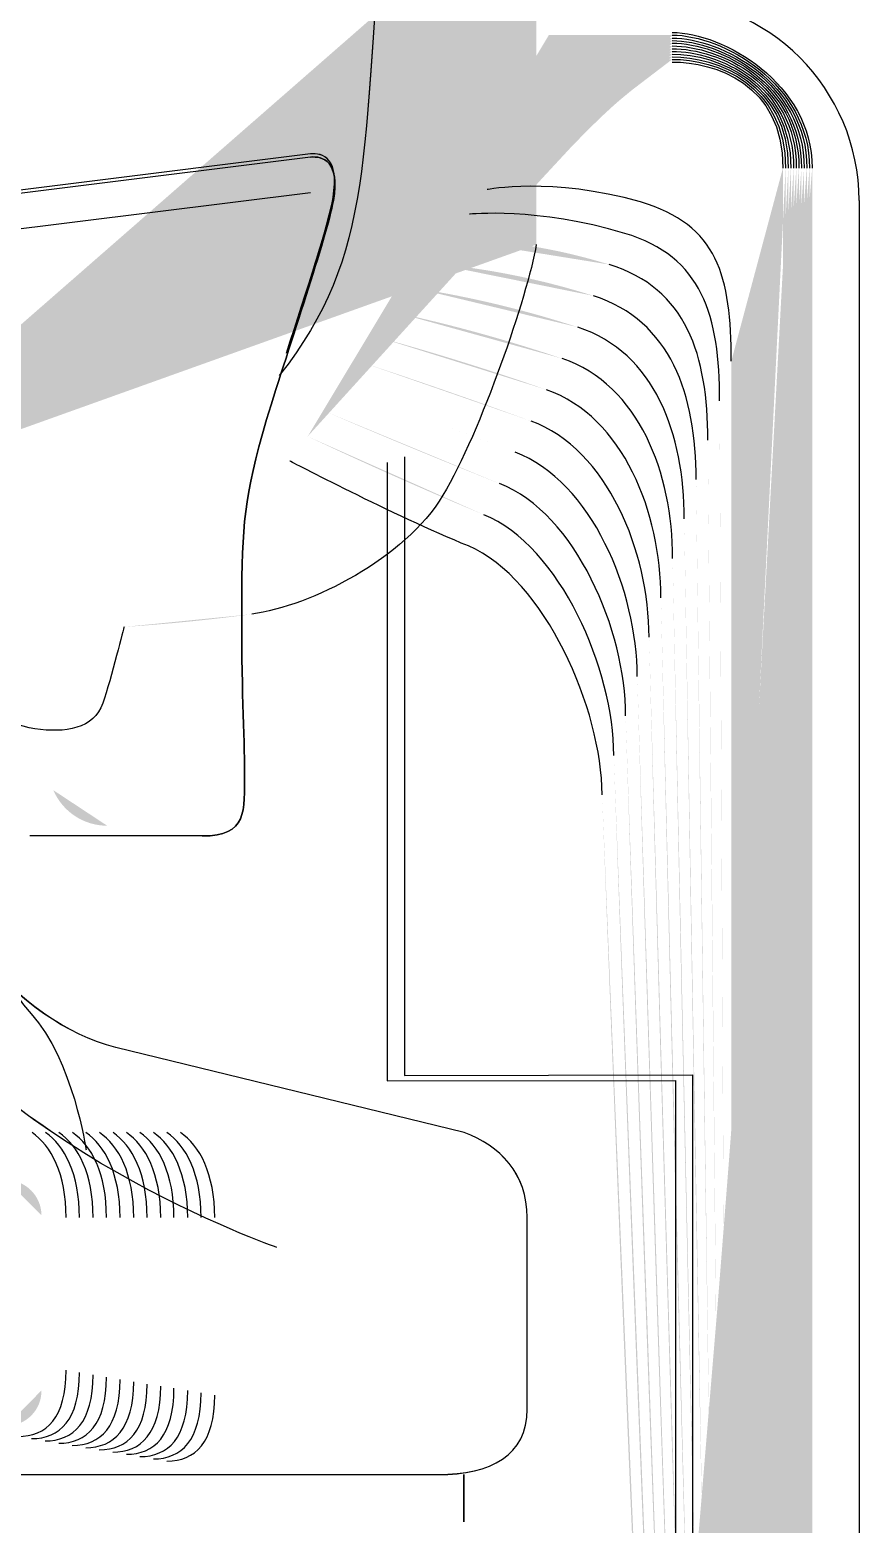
# Model space of a CAD drawing. Header units: millimetres. Extents: x 1111 to 1333, y -447 to -319.
# Drawn here: x 1281.7675 to 1281.955, y -441.5402 to -441.2025 of the extents above; entities that cross this region are included whole.
import ezdxf

# ---------------------------------------------------------------- set-up
doc = ezdxf.new("R2010")
doc.units = ezdxf.units.MM

# ---------------------------------------------------------------- blocks, each defined once
blk = doc.blocks.new('scanne')
at = {"transparency": 33554559}
h = blk.add_hatch(color=256, dxfattribs=at)
h.paths.add_polyline_path([(2.31425373108118, 1.293485652926165, 0.0169123024721278), (2.343130353614697, 1.296359629576272)], flags=0)
h.paths.add_polyline_path([(2.305677419807806, 1.175333279526512), (2.304080766113429, 1.175333279526512)], flags=0)
h.paths.add_polyline_path([(2.245095816767616, 1.321769232658652), (2.375428376922855, 1.435587831744214), (2.407452688168405, 1.435587831744214), (2.407452688168405, 1.379887427141738)], flags=0)
h = blk.add_hatch(color=256, dxfattribs=at)
h.paths.add_polyline_path([(2.355771289008089, 1.336540560267394, 0.0117011608511153), (2.395596394018639, 1.318840513595887)], flags=0)
h.paths.add_polyline_path([(2.355771289008089, 1.336540560267394), (2.410285608009644, 1.427230490119882), (2.438204238326079, 1.427230490119882)], flags=0)
h.paths.add_polyline_path([(2.469224938677825, 1.397167781984762), (2.469224938677825, 0.9855504595204821), (2.435923304476318, 0.9855504595204821)], flags=0)
h.paths.add_polyline_path([(2.424974821999285, 1.264463050625636, 0.0020246642637524), (2.435923304476318, 0.9855504595213916)], flags=0)
h = blk.add_hatch(color=256, dxfattribs=at)
h.paths.add_polyline_path([(2.359858722466242, 1.342124286330999, 0.0066353954649147), (2.399136403353395, 1.325884037323248)], flags=0)
h.paths.add_polyline_path([(2.359858722466242, 1.342124286330772), (2.410312979215405, 1.426564457435915), (2.438185990855117, 1.426564457435915)], flags=0)
h.paths.add_polyline_path([(2.468613648405835, 1.397186029455497), (2.468613648405835, 1.000212302304362), (2.437456092023012, 1.000212302304362)], flags=0)
h.paths.add_polyline_path([(2.427648076471314, 1.273376940108619, 0.0018961156850547), (2.437456092023921, 1.000212302304362)], flags=0)
h = blk.add_hatch(color=256, dxfattribs=at)
h.paths.add_polyline_path([(2.363854918576862, 1.347744507333572, 9.01962248142e-05), (2.402676412693608, 1.332964055989577)], flags=0)
h.paths.add_polyline_path([(2.363854918570496, 1.347744507335846), (2.410294731744897, 1.425980538370595), (2.43816774338461, 1.425980538370595)], flags=0)
h.paths.add_polyline_path([(2.468002358134299, 1.397195153190978), (2.468002358134299, 1.014865021352989), (2.439034498247337, 1.014865021352989)], flags=0)
h.paths.add_polyline_path([(2.430275712265256, 1.282281705857258, 0.0017674472176443), (2.439034498247337, 1.014865021352079)], flags=0)
h = blk.add_hatch(color=256, dxfattribs=at)
h.paths.add_polyline_path([(2.406262040699175, 1.340012141586157, 0.0079069406303886), (2.367987970705371, 1.353287176589674)], flags=0)
h.paths.add_polyline_path([(2.367987970705371, 1.353287176589674), (2.410276484273936, 1.425410304908155), (2.438195114590371, 1.425410304908155)], flags=0)
h.paths.add_polyline_path([(2.467391067863218, 1.397172343852389), (2.467391067863218, 1.029531426004723), (2.440612904470754, 1.029531426004723)], flags=0)
h.paths.add_polyline_path([(2.43294896673683, 1.291154538531827, 0.0016124653771653), (2.440612904470754, 1.029531426003813)], flags=0)
h = blk.add_hatch(color=256, dxfattribs=at)
h.paths.add_polyline_path([(2.410294731744897, 1.427832656656164), (2.43816774338461, 1.427832656656164)], flags=0)
h.paths.add_polyline_path([(2.469827105214108, 1.397176905720243), (2.469827105214108, 0.9708247505886902), (2.434335774517649, 0.9708247505886902)], flags=0)
h.paths.add_polyline_path([(2.422338062470089, 1.255576532348186, 0.0021279036244079), (2.434335774517649, 0.9708247505877808)], flags=0)
h = blk.add_hatch(color=256, dxfattribs=at)
h.paths.add_polyline_path([(2.409756431356299, 1.34709216025476, 0.0168274337675411), (2.372029785486802, 1.358861778917798)], flags=0)
h.paths.add_polyline_path([(2.372029785486802, 1.358861778917798), (2.410303855479696, 1.424780767165657), (2.438176867119409, 1.424780767165657)], flags=0)
h.paths.add_polyline_path([(2.466825396268404, 1.39718146758787), (2.466825396268404, 1.04418414505335), (2.442191310695079, 1.04418414505335)], flags=0)
h.paths.add_polyline_path([(2.435622221208859, 1.300059304280239, 0.0014453934944088), (2.442191310695079, 1.044184145054259)], flags=0)
h = blk.add_hatch(color=256, dxfattribs=at)
h.paths.add_polyline_path([(2.413319250029189, 1.354131122114267, 0.0277174394342847), (2.376094409606821, 1.36444094311355)], flags=0)
h.paths.add_polyline_path([(2.376094409606821, 1.364440943113322), (2.410308417347323, 1.424155791290786), (2.438181428987036, 1.424155791290786)], flags=0)
h.paths.add_polyline_path([(2.466236915335457, 1.397195153190978), (2.466236915335457, 1.058887044646553), (2.443746907580361, 1.058887044646553)], flags=0)
h.paths.add_polyline_path([(2.43827266634139, 1.308968631896505, 0.0012613645155645), (2.443746907580361, 1.058887044646326)], flags=0)
h = blk.add_hatch(color=256, dxfattribs=at)
h.paths.add_polyline_path([(2.416859259363491, 1.361220264518124, 0.0398906446787946), (2.380181843064974, 1.370024669176928)], flags=0)
h.paths.add_polyline_path([(2.380181843064974, 1.3700246691767), (2.410290169877271, 1.423535377283769), (2.438163181516983, 1.423535377283769)], flags=0)
h.paths.add_polyline_path([(2.465625625063466, 1.397167781984762), (2.465625625063466, 1.073548887430661), (2.445279695127055, 1.073548887430661)], flags=0)
h.paths.add_polyline_path([(2.440900302136242, 1.317882521379715, 0.0010599977887908), (2.445279695127055, 1.073548887432025)], flags=0)
h = blk.add_hatch(color=256, dxfattribs=at)
h.paths.add_polyline_path([(2.420399268697337, 1.368304845054353, 0.054342496209484), (2.38422365784595, 1.375603833372451)], flags=0)
h.paths.add_polyline_path([(2.38422365784595, 1.375603833372451), (2.410317541083031, 1.422956020086076), (2.438190552722744, 1.422956020086076)], flags=0)
h.paths.add_polyline_path([(2.465014334791931, 1.39718146758787), (2.465014334791931, 1.088160549669964), (2.446858101350471, 1.088160549669964)], flags=0)
h.paths.add_polyline_path([(2.443573556608271, 1.326791848993707, 0.0008336980382864), (2.446858101351381, 1.088160549671101)], flags=0)
h = blk.add_hatch(color=256, dxfattribs=at)
h.paths.add_polyline_path([(2.423916468693505, 1.375384863722956, 0.0714847894776829), (2.388242663288792, 1.381132817023399)], flags=0)
h.paths.add_polyline_path([(2.388242663288792, 1.381132817023399), (2.410276484273936, 1.422326482343578), (2.438195114590371, 1.422326482343578)], flags=0)
h.paths.add_polyline_path([(2.464425853858983, 1.397190591323123), (2.464425853858983, 1.102904506072491), (2.448413698235754, 1.102904506072491)], flags=0)
h.paths.add_polyline_path([(2.446224001740802, 1.335696614744165, 0.0005855971401433), (2.448413698235754, 1.102904506072263)], flags=0)
h = blk.add_hatch(color=256, dxfattribs=at)
h.paths.add_polyline_path([(2.392330096746491, 1.386762161763726), (2.410303855479696, 1.421751687013738), (2.438176867119409, 1.421751687013738)], flags=0)
h.paths.add_polyline_path([(2.463814563587447, 1.397163220117136), (2.463814563587447, 1.117520730179649), (2.449992104460079, 1.117520730179649)], flags=0)
h.paths.add_polyline_path([(2.448897256211921, 1.344610504231013, 0.0003070332709011), (2.449992104460079, 1.117520730174419)], flags=0)
h = blk.add_hatch(color=256, dxfattribs=at)
h.paths.add_polyline_path([(2.410294731744897, 1.421144958609829), (2.43816774338461, 1.421144958609829)], flags=0)
h.paths.add_polyline_path([(2.463212397051165, 1.397195153190978), (2.463212397051165, 1.132196258566636), (2.451534015742026, 1.132196258566636), (2.451534015742026, 1.353538079313238)], flags=0)
h = blk.add_hatch(color=256, dxfattribs=at)
h.paths.add_polyline_path([(2.094298718115396, 1.331595495681995), (2.095940990486496, 1.327763526814806), (2.094298718115396, 1.331595495681995)], flags=0)
h.paths.add_polyline_path([(2.142015854244391, 1.37292601703325), (2.356378017411998, 1.39965856174831)], flags=0)
h.paths.add_polyline_path([(2.331926406545562, 1.246242951037174, 0.0017674822243384), (2.292968056399558, 1.246242951037174)], flags=0)
h = blk.add_hatch(color=256, dxfattribs=at)
h.paths.add_polyline_path([(2.103572995147032, 1.339888971158416), (2.248047345168515, 1.341485624853021)], flags=0)
h.paths.add_polyline_path([(2.268438893782104, 1.325564706584145), (2.268438893782104, 1.325564706584145), (2.298273508532247, 1.256589266978153)], flags=0)
h.paths.add_polyline_path([(2.298273508532247, 1.256589266978153, 0.2991951632102398), (2.310453695288515, 1.248560379827949)], flags=0)
h.paths.add_polyline_path([(2.310453695288515, 1.248560379828177), (2.314422520186553, 1.246325064655593)], flags=0)
h.paths.add_polyline_path([(2.314422520186553, 1.246325064655593, 0.0008195378522185), (2.292936123325262, 1.246233827301693)], flags=0)
h.paths.add_polyline_path([(2.284314193374257, 1.253532815619792), (2.254114629208061, 1.314753080137961)], flags=0)
h.paths.add_polyline_path([(2.226652185660668, 1.32734383498655), (2.098053135231339, 1.328484301911203)], flags=0)
h = blk.add_hatch(color=256, dxfattribs=at)
h.paths.add_polyline_path([(2.241254724164946, 1.263660161911047), (1.982733681673153, 1.263751399265174), (1.978582382066861, 1.187841920756682)], flags=0)
h.paths.add_polyline_path([(1.977076965726382, 1.175570496646969, 0.022479354116097), (1.976438304249086, 1.161246232072699)], flags=0)
h.paths.add_polyline_path([(1.976438304248176, 1.117862870256885, 0.0016581403587709), (1.976438304248176, 1.161246232072471)], flags=0)
h.paths.add_polyline_path([(1.984649666106406, 1.105454590116096), (2.320904934186046, 1.105454590116096)], flags=0)
h.paths.add_polyline_path([(2.33167094195528, 1.120371897491395), (2.33167094195528, 1.160060146471096)], flags=0)
h.paths.add_polyline_path([(2.323915766867003, 1.179219990806132), (2.276426724122529, 1.199064115295868)], flags=0)
h = blk.add_hatch(color=256, dxfattribs=at)
h.paths.add_polyline_path([(2.24020549459442, 1.262592684869559), (1.983372343150904, 1.262775159577586), (1.979266662221789, 1.187823673285947)], flags=0)
h.paths.add_polyline_path([(1.977806864558488, 1.175597867853184, 0.0198196559913318), (1.977122584403105, 1.161227984601964)], flags=0)
h.paths.add_polyline_path([(1.977122584403105, 1.118392046910003, 0.001681547860867), (1.977122584403105, 1.161227984601737)], flags=0)
h.paths.add_polyline_path([(1.985379564938057, 1.105983766769213), (2.317848482828367, 1.105983766769213)], flags=0)
h.paths.add_polyline_path([(2.328660109274323, 1.120901074144285), (2.328660109274323, 1.160041899000134)], flags=0)
h.paths.add_polyline_path([(2.320904934186046, 1.179247362012119), (2.27510378248985, 1.198863393117107)], flags=0)
h = blk.add_hatch(color=256, dxfattribs=at)
h.paths.add_polyline_path([(2.239142579420104, 1.261566264637394), (1.983951700348143, 1.26183997669932), (1.979937256773382, 1.187892101301486)], flags=0)
h.paths.add_polyline_path([(1.978477459110081, 1.175575058514823, 0.0199883879203202), (1.977793178955153, 1.161250793940325)], flags=0)
h.paths.add_polyline_path([(1.977793178955153, 1.118916661695266, 0.0017036189583487), (1.977793178955153, 1.161250793940098)], flags=0)
h.paths.add_polyline_path([(1.98605015948965, 1.106508381554476), (2.314778345866443, 1.106508381554476)], flags=0)
h.paths.add_polyline_path([(2.325544353635677, 1.121425688929775), (2.325544353635677, 1.160019089661773)], flags=0)
h.paths.add_polyline_path([(2.317834797225032, 1.179224552673531), (2.273812773931012, 1.19856687171682)], flags=0)
h = blk.add_hatch(color=256, dxfattribs=at)
h.paths.add_polyline_path([(2.238111597320539, 1.260457730786583), (1.984562990619679, 1.260822680202409), (1.980685403075995, 1.187832797021428)], flags=0)
h.paths.add_polyline_path([(1.979179986735061, 1.175606991588665, 0.0223102956239945), (1.978541325257765, 1.161237108337218)], flags=0)
h.paths.add_polyline_path([(1.978541325256855, 1.119404781539287, 0.0008631519427009), (1.978541325256855, 1.16123710833699)], flags=0)
h.paths.add_polyline_path([(1.986752687115995, 1.10699650139827), (2.311694523302094, 1.10699650139827)], flags=0)
h.paths.add_polyline_path([(2.322551768425682, 1.121913808773342), (2.322551768425682, 1.160051022735615)], flags=0)
h.paths.add_polyline_path([(2.314796593337405, 1.1792564857476), (2.27250807976975, 1.198325092728737)], flags=0)
h = blk.add_hatch(color=256, dxfattribs=at)
h.paths.add_polyline_path([(2.237089738955774, 1.259435872422045), (1.985183404626923, 1.259892059191997), (1.981351435759961, 1.187860168227643)], flags=0)
h.paths.add_polyline_path([(1.97989163809666, 1.175588744117703, 0.0223765094785084), (1.979252976619363, 1.161264479543433)], flags=0)
h.paths.add_polyline_path([(1.979252976619363, 1.119933958192177, 0.0008748145728898), (1.979252976619363, 1.161264479543433)], flags=0)
h.paths.add_polyline_path([(1.987464338476684, 1.107525678051388), (2.308665443150175, 1.107525678051388)], flags=0)
h.paths.add_polyline_path([(2.319477069597041, 1.12239736674951), (2.319477069597041, 1.160032775264653)], flags=0)
h.paths.add_polyline_path([(2.311767513185486, 1.179238238276866), (2.271212509342831, 1.198033133195849)], flags=0)
h = blk.add_hatch(color=256, dxfattribs=at)
h.paths.add_polyline_path([(2.236017700046659, 1.25836383351293), (1.985753638089818, 1.258911257636555), (1.982058525253933, 1.187837358889055)], flags=0)
h.paths.add_polyline_path([(1.979914447435248, 1.120504191654617, 0.0017795535466472), (1.979914447435248, 1.161241670205072)], flags=0)
h.paths.add_polyline_path([(1.988125809292569, 1.108004674159701), (2.305586182453453, 1.108004674159701)], flags=0)
h.paths.add_polyline_path([(2.316443427577041, 1.122921981535), (2.316443427577041, 1.160055584603242)], flags=0)
h.paths.add_polyline_path([(2.308688252488764, 1.179261047615227), (2.26991237704874, 1.197827849149462)], flags=0)
h = blk.add_hatch(color=256, dxfattribs=at)
h.paths.add_polyline_path([(2.234973032344214, 1.257291794603588), (1.986351242758473, 1.257930456081567), (1.982701748598856, 1.187860168227643)], flags=0)
h.paths.add_polyline_path([(1.981241950935554, 1.175588744117703, 0.0198867020134026), (1.980603289457349, 1.161264479543433)], flags=0)
h.paths.add_polyline_path([(1.980603289457349, 1.120983187762931, 0.0018013703306846), (1.980603289457349, 1.161264479543206)], flags=0)
h.paths.add_polyline_path([(1.988860269992301, 1.108529288945192), (2.3025342929634, 1.108529288945192)], flags=0)
h.paths.add_polyline_path([(2.313345919409357, 1.123400977643086), (2.313345919409357, 1.160032775264653)], flags=0)
h.paths.add_polyline_path([(2.305636362998711, 1.179238238276866), (2.268593997283687, 1.197531327748947)], flags=0)
h = blk.add_hatch(color=256, dxfattribs=at)
h.paths.add_polyline_path([(2.233923802772778, 1.25626993623905), (1.98698990423577, 1.256999835070928), (1.983386028753784, 1.187841920756682)], flags=0)
h.paths.add_polyline_path([(1.981971849767205, 1.175616115324146, 0.0174411639360646), (1.981287569612277, 1.161246232072699)], flags=0)
h.paths.add_polyline_path([(1.981287569612277, 1.121512364416048, 0.0018292540078206), (1.981287569612277, 1.161246232072471)], flags=0)
h.paths.add_polyline_path([(1.989590168823951, 1.109012846921132), (2.299477841604812, 1.109012846921132)], flags=0)
h.paths.add_polyline_path([(2.310289468050768, 1.123930154296431), (2.310289468050768, 1.160060146471096)], flags=0)
h.paths.add_polyline_path([(2.302579911640123, 1.179219990806132), (2.267316674328185, 1.197284986893237)], flags=0)
h = blk.add_hatch(color=256, dxfattribs=at)
h.paths.add_polyline_path([(2.23285632573129, 1.255248077874512), (1.987610318243014, 1.256023595383339), (1.984097680114473, 1.187823673285947)], flags=0)
h.paths.add_polyline_path([(1.982637882451172, 1.175597867853184, 0.0175519256824572), (1.981999220972966, 1.161227984601964)], flags=0)
h.paths.add_polyline_path([(1.981999220972966, 1.122041541068711, 0.0009290296698135), (1.981999220972966, 1.161227984601964)], flags=0)
h.paths.add_polyline_path([(1.990256201508373, 1.109542023574249), (2.296403142775716, 1.109542023574249)], flags=0)
h.paths.add_polyline_path([(2.30726038789885, 1.124459330949321), (2.30726038789885, 1.160041899000134)], flags=0)
h.paths.add_polyline_path([(2.299550831487749, 1.179247362012119), (2.265975485224998, 1.197038646037754)], flags=0)
h = blk.add_hatch(color=256, dxfattribs=at)
h.paths.add_polyline_path([(2.231829905498898, 1.254176038965169), (1.988180551704999, 1.255088412505074), (1.984804769608444, 1.187846482624536)], flags=0)
h.paths.add_polyline_path([(1.984804769608444, 1.187846482624536, 0.0086030462907116), (1.983344971945143, 1.175575058514823)], flags=0)
h.paths.add_polyline_path([(1.982706310466937, 1.122566155854428, 0.00094309995146), (1.982706310466937, 1.161250793940098)], flags=0)
h.paths.add_polyline_path([(1.990963291001435, 1.110066638359512), (2.29336950075617, 1.110066638359512)], flags=0)
h.paths.add_polyline_path([(2.304181127202127, 1.124983945734811), (2.304181127202127, 1.160019089661773)], flags=0)
h.paths.add_polyline_path([(2.296517189468204, 1.179224552673531), (2.264675352930453, 1.196787743314189)], flags=0)
h = blk.add_hatch(color=256, dxfattribs=at)
h.paths.add_polyline_path([(2.295586568457792, 1.160534580711555, 0.4106599057331385), (2.287694537339348, 1.168472230508541)], flags=0)
h.paths.add_polyline_path([(2.287694537339348, 1.168472230507632), (1.994457681659014, 1.168472230507632)], flags=0)
h.paths.add_polyline_path([(1.986611269216837, 1.160534580711555), (1.986611269216837, 1.120937569085981)], flags=0)
h.paths.add_polyline_path([(1.986611269216837, 1.120937569085981, 0.4149394844960886), (1.994457681659014, 1.112954300612045)], flags=0)
h.paths.add_polyline_path([(1.994457681659014, 1.112954300612955), (2.287694537339348, 1.112954300612955)], flags=0)
h.paths.add_polyline_path([(2.287694537339348, 1.112954300612955, 0.4180833403667544), (2.295586568456883, 1.120937569085981)], flags=0)
at = {"lineweight": -3}
for points in [[(2.356378017411998, 1.39965856174831), (2.142015854244391, 1.37292601703325)], [(2.356387141147706, 1.400397584315442), (2.142024977980099, 1.373619420923432)], [(2.356391703015333, 1.3916114271276), (2.142029539847726, 1.36492450108949)], [(2.480433447613677, 1.389868793666664), (2.480433447613677, 0.9706787708223599)], [(2.373767857079883, 1.330619255994406), (2.373767857079883, 1.190934867056512), (2.438911327819596, 1.190980485733462), (2.438911327819596, 1.012474602678821)], [(2.377691063301199, 1.331955883230193), (2.377691063301199, 1.19213463826145), (2.44278891536328, 1.192271494292299), (2.44278891536328, 1.010572303848448)], [(2.391125763674381, 1.179251923879974), (2.31238792719273, 1.198457386891959)], [(2.405404409571247, 1.116708717729125), (2.405404409571247, 1.160046460867761)], [(1.978732923700817, 1.101928266384902), (2.385240954343089, 1.101928266384902)], [(2.391011716981893, 1.101946513855637), (2.391011716981893, 1.091226124763352)], [(2.391075583129577, 1.101946513855637), (2.391075583129577, 1.091226124763352)]]:
    blk.add_lwpolyline(points, dxfattribs=at)
for centre, radius, start, end in [((2.434554024771614, 1.389699285165988), 0.0458797359790717, 0.2116870021209966, 89.78831299817215), ((2.312447231472333, -4.264170096542102), 5.510447476674953, 89.79746166727132, 90.20253833272868)]:
    blk.add_arc(centre, radius, start, end, dxfattribs=at)
for points in [[(2.37322043295603, 1.462457232490351), (2.367883047748591, 1.399777170308425), (2.371121973814979, 1.377880205354131), (2.349361864891534, 1.350326524453294)], [(2.37322043295603, 1.462438985019389), (2.367883047748591, 1.39975892283769), (2.371121973814979, 1.377907576560346), (2.349361864891534, 1.350308276982559)], [(2.43816774338461, 1.427832656656164), (2.449663649985041, 1.427832656656164), (2.469827105214108, 1.416336750055052), (2.469827105214108, 1.397176905720243)], [(2.43816774338461, 1.425980538370595), (2.449161844538366, 1.425980538370595), (2.468002358134299, 1.416354997526013), (2.468002358134299, 1.397195153190978)], [(2.438185990855117, 1.426564457435915), (2.449316948040404, 1.426564457435915), (2.468613648405835, 1.41634587379076), (2.468613648405835, 1.397186029455497)], [(2.438195114590371, 1.425410304908155), (2.449006741036782, 1.425410304908155), (2.467391067863218, 1.416332188187425), (2.467391067863218, 1.397172343852389)], [(2.438204238326079, 1.427230490119882), (2.449517670219165, 1.427230490119882), (2.469224938677825, 1.416327626319798), (2.469224938677825, 1.397167781984762)], [(2.438163181516983, 1.423535377283769), (2.448473002515811, 1.423535377283769), (2.465625625063466, 1.416327626319798), (2.465625625063466, 1.397167781984762)], [(2.438176867119409, 1.424780767165657), (2.448851637535199, 1.424780767165657), (2.466825396268404, 1.416341311922906), (2.466825396268404, 1.39718146758787)], [(2.438176867119409, 1.421751687013738), (2.447984882672017, 1.421751687013738), (2.463814563587447, 1.416323064452171), (2.463814563587447, 1.397163220117136)], [(2.438181428987036, 1.424155791290786), (2.448673724694572, 1.424155791290786), (2.466236915335457, 1.416354997526013), (2.466236915335457, 1.397195153190978)], [(2.438190552722744, 1.422956020086076), (2.448317899014682, 1.422956020086076), (2.465014334791931, 1.416341311922906), (2.465014334791931, 1.39718146758787)], [(2.438195114590371, 1.422326482343578), (2.448139986174055, 1.422326482343578), (2.464425853858983, 1.416350435658159), (2.464425853858983, 1.397190591323123)], [(2.43816774338461, 1.421144958609829), (2.44779328422851, 1.421144958609829), (2.463212397051165, 1.416354997526013), (2.463212397051165, 1.397195153190978)], [(2.356378017411998, 1.39965856174831), (2.35920637538561, 1.399932273810236), (2.363083962929295, 1.398791806885583), (2.361578546589271, 1.389850546195702)], [(2.361578546589271, 1.389850546195702), (2.363083962929295, 1.398791806885583), (2.35920637538561, 1.399932273810236), (2.356378017411998, 1.39965856174831)], [(2.36149643297017, 1.390498331409162), (2.363001849311103, 1.399485210775765), (2.359169880444142, 1.400671296377367), (2.356387141147706, 1.400397584315442)], [(2.361542051646893, 1.390516578879896), (2.363001849311103, 1.399503458246499), (2.359169880444142, 1.40064392517138), (2.356387141147706, 1.400370213109226)], [(2.431005611096907, 1.389531215456827), (2.410842155868294, 1.395279168757497), (2.39638103526363, 1.392313954753262), (2.39638103526363, 1.392313954753262)], [(2.361578546589271, 1.389850546195702), (2.359936274217261, 1.380954904183226), (2.351861768390108, 1.357917472304052), (2.346478764505945, 1.340354281663621)], [(2.346478764505945, 1.340354281663621), (2.351861768390108, 1.357917472304052), (2.359936274217261, 1.380954904183226), (2.361578546589271, 1.389850546195702)], [(2.350958518586367, 1.355390197598808), (2.355611623639333, 1.369577606142229), (2.360310347369022, 1.383947489393676), (2.361542051646893, 1.390516578879896)], [(2.35246393492639, 1.35993381782714), (2.356523997178783, 1.372524572675729), (2.360492822076821, 1.384659140754592), (2.36149643297017, 1.390498331409162)], [(2.427456478027352, 1.382428387449863), (2.40761235353716, 1.388358815458332), (2.392330096746491, 1.386762161763726), (2.392330096746491, 1.386762161763726)], [(2.451534015742026, 1.353538079313238), (2.451534015742026, 1.372697923648274), (2.44852318306016, 1.384421923634363), (2.431005611096907, 1.389531215456827)], [(2.448897256211921, 1.344610504226693), (2.448897256211921, 1.363770348561729), (2.444974049990605, 1.377227858273272), (2.427456478027352, 1.382428387449863)], [(2.407452688168405, 1.379887427141738), (2.405491085057519, 1.368391520540626), (2.394953170673716, 1.337644532250578), (2.386331240722711, 1.323229030322181)], [(2.446224001740802, 1.335696614743255), (2.446224001740802, 1.354856459078291), (2.441434040656758, 1.370001859838339), (2.423916468693505, 1.375384863722956)], [(2.443573556607361, 1.326791848995071), (2.443573556607361, 1.345951693330107), (2.437871221983868, 1.36269374778476), (2.420399268697337, 1.368304845054353)], [(2.440900302136242, 1.31788252137926), (2.440900302136242, 1.337042365714296), (2.43428559397239, 1.355472311217454), (2.416859259363491, 1.361220264518124)], [(2.43827266634139, 1.308968631895822), (2.43827266634139, 1.328174094907808), (2.430745584638543, 1.348155075428621), (2.413319250029189, 1.35413112211404)], [(2.435622221208859, 1.300059304280011), (2.435622221208859, 1.319264767291997), (2.427182765965653, 1.340933638861315), (2.409756431356299, 1.34709216025476)], [(2.346478764505945, 1.340354281663621), (2.341278235329127, 1.322608616315164), (2.340958904590252, 1.316495713598669), (2.340867667236352, 1.298613192219363)], [(2.340867667236352, 1.298613192219363), (2.340958904590252, 1.316495713598669), (2.341278235329127, 1.322608616315164), (2.346478764505945, 1.340354281663621)], [(2.43294896673683, 1.291154538531827), (2.43294896673683, 1.31036000154404), (2.423597137954629, 1.333671145484913), (2.406262040699175, 1.340012141586157)], [(2.392092879626716, 1.311778742398246), (2.375168350463582, 1.318712781300519), (2.351720350492314, 1.330984205410459), (2.351720350492314, 1.330984205410459)], [(2.430275712265256, 1.282281705857712), (2.430275712265256, 1.301487168869698), (2.420011509943151, 1.326440585182126), (2.402676412687696, 1.332964055991624)], [(2.427648076470859, 1.273376940109528), (2.427648076470859, 1.292582403121514), (2.416471500609304, 1.319132473128775), (2.399136403353395, 1.325884037323021)], [(2.386331240722711, 1.323229030322181), (2.377709310772161, 1.308859147070961), (2.356587863326467, 1.298275614009753), (2.343130353614697, 1.296359629576272)], [(2.424974821999285, 1.26446305062609), (2.424974821999285, 1.283668513638076), (2.412931491274093, 1.311860856016892), (2.395596394018639, 1.318840513596114)], [(2.422338062469179, 1.255576532348868), (2.422338062469179, 1.274736376683904), (2.409336739527816, 1.304525372757098), (2.392092879626716, 1.311778742398246)], [(2.340867667236352, 1.298613192219363), (2.340730811205276, 1.280639433486157), (2.341506328714558, 1.268915433500296), (2.341506328714558, 1.260430359580368)], [(2.341506328714558, 1.260430359580368), (2.341506328714558, 1.268915433500296), (2.340730811205276, 1.280639433486157), (2.340867667236352, 1.298613192219363)], [(2.31425373108118, 1.293485652925937), (2.31425373108118, 1.293485652925937), (2.3113797544313, 1.281944127648102), (2.309463769998046, 1.276241793024382)], [(2.294090275852113, 1.27049383972394), (2.287429949012448, 1.271406213263617), (2.276846415951013, 1.277154166564287), (2.276846415951013, 1.277154166564287)], [(2.309463769998046, 1.276241793024382), (2.307502166887161, 1.27049383972394), (2.300887458723764, 1.269398991476236), (2.294090275852113, 1.27049383972394)], [(2.312369679721314, 1.198420891950263), (2.290290240059448, 1.204168845250933), (2.268210800397582, 1.229122261563361), (2.263010271220309, 1.261283428839988)], [(2.31238792719273, 1.198457386891959), (2.290262868852778, 1.204205340192402), (2.268229047867635, 1.229158756505057), (2.263028518691271, 1.261319923781684)], [(2.341506328714558, 1.260430359580368), (2.341506328714558, 1.25194528566044), (2.342144990191854, 1.246151713683048), (2.331926406546472, 1.246242951037174)], [(2.331926406546472, 1.246242951037174), (2.342144990191854, 1.246151713683048), (2.341506328714558, 1.25194528566044), (2.341506328714558, 1.260430359580368)], [(2.282703854076544, 1.252082141691516), (2.271664134245156, 1.251306624182689), (2.296571931881089, 1.244463822634543), (2.284300507770922, 1.253541939355045)], [(2.27967477392417, 1.243578820300854), (2.28263998792886, 1.231124921483115), (2.283597980145486, 1.216618182201045), (2.293223520989386, 1.20608026781656)], [(2.304080766113429, 1.175333279526512), (2.286791287534242, 1.186190524649873), (2.26858943541606, 1.200925357316918), (2.258097139708524, 1.219537777528103)], [(2.348828126371017, 1.153244716128938), (2.348828126371017, 1.153244716128938), (2.282635426060778, 1.176282148008112), (2.25813819651853, 1.219528653792622)], [(2.293223520989386, 1.20608026781656), (2.30275782447984, 1.195587972109478), (2.305677419807806, 1.175333279526512), (2.305677419807806, 1.175333279526512)], [(2.30117029452117, 1.1600236515294), (2.30117029452117, 1.16987728575873), (2.297748893746984, 1.1763095192141), (2.293460738110525, 1.179229114541385)], [(2.304181127202127, 1.160019089661773), (2.304181127202127, 1.169872723891103), (2.300805345105118, 1.176304957346474), (2.296517189468204, 1.179224552673531)], [(2.30726038789885, 1.160041899000134), (2.30726038789885, 1.169895533229691), (2.303884605802295, 1.176327766685062), (2.299550831487749, 1.179247362012119)], [(2.310289468050768, 1.160060146471096), (2.310289468050768, 1.169913780700426), (2.306959304630936, 1.176300395478619), (2.302579911640123, 1.179219990806132)], [(2.313345919409357, 1.160032775264653), (2.313345919409357, 1.16988640949421), (2.309970137312348, 1.176318642949581), (2.305636362998711, 1.179238238276866)], [(2.316443427577041, 1.160055584603242), (2.316443427577041, 1.169909218832799), (2.313067645479577, 1.17629583361122), (2.308688252488764, 1.179261047615227)], [(2.319477069597041, 1.160032775264653), (2.319477069597041, 1.16988640949421), (2.316055668821945, 1.176318642949581), (2.311767513185486, 1.179238238276866)], [(2.322551768425682, 1.160051022735615), (2.322551768425682, 1.169904656964945), (2.319130367651496, 1.176291271743366), (2.314796593337405, 1.1792564857476)], [(2.325544353635677, 1.160019089661773), (2.325544353635677, 1.169872723891103), (2.322168571538668, 1.176304957346474), (2.317834797225032, 1.179224552673531)], [(2.328660109274323, 1.160041899000134), (2.328660109274323, 1.169895533229691), (2.325238708500137, 1.176282148008112), (2.320904934186046, 1.179247362012119)], [(2.33167094195528, 1.160060146471096), (2.33167094195528, 1.169868162023476), (2.328295159858271, 1.176300395478619), (2.323915766867003, 1.179219990806132)], [(2.334763888255338, 1.160041899000134), (2.334763888255338, 1.169895533229691), (2.331342487481151, 1.176327766685062), (2.32700871316706, 1.179247362012119)], [(2.405404409571247, 1.160046460867761), (2.405404409571247, 1.169900095097318), (2.399200269501079, 1.176286709875512), (2.391125763674381, 1.179251923879974)], [(2.405386162100739, 1.160055584603242), (2.405386162100739, 1.169909218832799), (2.39922764070684, 1.17629583361122), (2.391153134880596, 1.179261047615227)], [(2.290267430720859, 1.110527386997091), (2.296699664176458, 1.110527386997091), (2.30117029452117, 1.114815542634232), (2.30117029452117, 1.12549031304934)], [(2.29336950075617, 1.110066638359512), (2.299756115534592, 1.110066638359512), (2.304181127202127, 1.114309175319476), (2.304181127202127, 1.124983945734811)], [(2.296403142775716, 1.109542023574249), (2.302789757554137, 1.109542023574249), (2.30726038789885, 1.113784560534213), (2.30726038789885, 1.124459330949321)], [(2.299477841604812, 1.109012846921132), (2.305864456383233, 1.109012846921132), (2.310289468050768, 1.113301002558046), (2.310289468050768, 1.123930154296431)], [(2.3025342929634, 1.108529288945192), (2.308920907741821, 1.108529288945192), (2.313345919409357, 1.112771825904928), (2.313345919409357, 1.123400977643086)], [(2.305586182453453, 1.108004674159701), (2.311972797231874, 1.108004674159701), (2.316443427577041, 1.112292829796615), (2.316443427577041, 1.122921981535)], [(2.308665443150175, 1.107525678051388), (2.315006439251419, 1.107525678051388), (2.319477069597041, 1.111768215011352), (2.319477069597041, 1.12239736674951)], [(2.311694523302094, 1.10699650139827), (2.318081138080515, 1.10699650139827), (2.322551768425682, 1.111239038358235), (2.322551768425682, 1.121913808773342)], [(2.314778345866443, 1.106508381554476), (2.321119341968142, 1.106508381554476), (2.325544353635677, 1.110705299837263), (2.325544353635677, 1.121425688929775)], [(2.317848482828367, 1.105983766769213), (2.324189478929156, 1.105983766769213), (2.328660109274323, 1.110226303729177), (2.328660109274323, 1.120901074144285)], [(2.320904934186046, 1.105454590116096), (2.327200311611022, 1.105454590116096), (2.33167094195528, 1.10974274575301), (2.33167094195528, 1.120371897491395)], [(2.323952261808926, 1.104980155875409), (2.330293257910625, 1.104980155875409), (2.334763888255338, 1.109222692835373), (2.334763888255338, 1.119851844573531)], [(2.385240954343089, 1.101928266384902), (2.397193047713926, 1.101928266384902), (2.405404409571247, 1.106262040698766), (2.405404409571247, 1.116708717729125)], [(2.38526832554885, 1.101937390120383), (2.397220418919687, 1.101937390120383), (2.405386162100739, 1.106271164434019), (2.405386162100739, 1.116717841464378)]]:
    blk.add_open_spline(points, degree=3, dxfattribs=at)

msp = doc.modelspace()

# ---------------------------------------------------------------- block references
msp.add_blockref('scanne', (1279.474531254918, -442.6308947301144))

doc.saveas('drawing.dxf')
